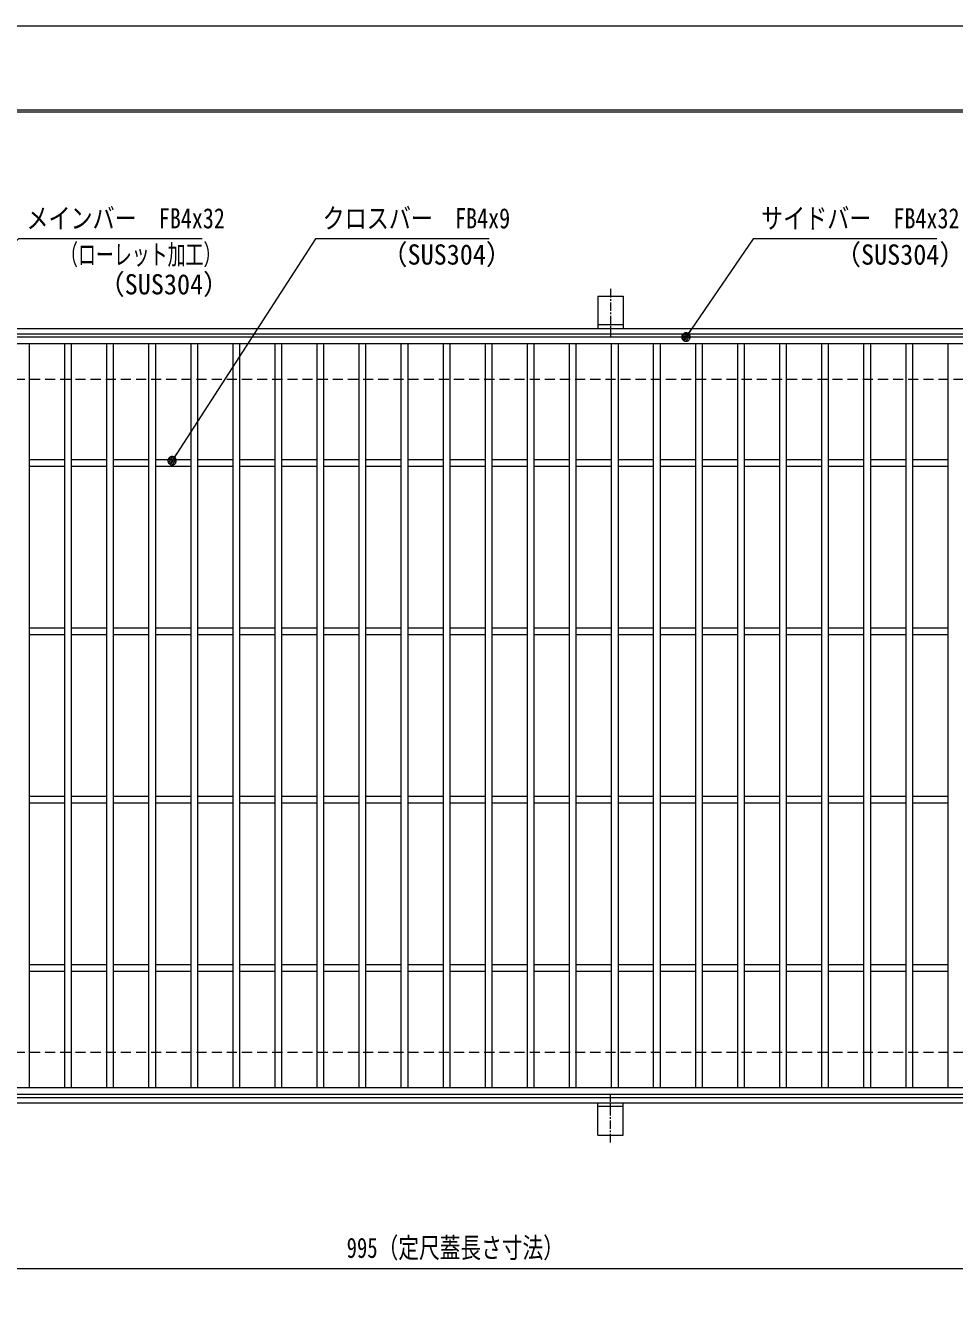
# Model space of a CAD drawing. Units: millimetres, scale not verified. Extents: x -1050 to 1050, y -742 to 742.
# Drawn here: x -543 to 9, y -21 to 742 of the extents above; entities that cross this region are included whole.
import ezdxf
from ezdxf.enums import TextEntityAlignment as Align

# ---------------------------------------------------------------- set-up
doc = ezdxf.new("R2010")
doc.units = ezdxf.units.MM
doc.header["$LTSCALE"] = 5
doc.linetypes.add('CHAIN1', pattern=[8, 5, -1, 1, -1])
doc.linetypes.add('DASHED1', pattern=[1.8, 1.2, -0.6])
for name, color, linetype, lineweight in [('0-0_7-図\u3000枠', 4, 'Continuous', 9), ('0-1_寸法注釈', 2, 'Continuous', 9), ('0-4_0', 2, 'Continuous', 9), ('0-5_DEFPOINTS', 134, 'Continuous', 9), ('0-6_枠', 7, 'Continuous', 9), ('0-7_蓋', 5, 'Continuous', 9), ('0-8_アンカー', 7, 'Continuous', 9), ('0-A_溝開口', 4, 'DASHED1', 9)]:
    doc.layers.add(name, color=color, linetype=linetype, lineweight=lineweight)
doc.styles.add('ＭＳ ゴシック', font='')
doc.styles.get('ＭＳ ゴシック').set_extended_font_data('MS Gothic')

# ---------------------------------------------------------------- blocks, each defined once
blk = doc.blocks.new('A$C5D7C781A')
at = {"layer": '0-8_アンカー'}
for p, q in [((0, 118.78), (0, 22.26)), ((0, 118.78), (75, 118.78)), ((75, 118.78), (75, 22.26)), ((75, 33.76), (0, 33.76)), ((0, 22.26), (75, 22.26))]:
    blk.add_line(p, q, dxfattribs=at)
at = {"layer": '0-8_アンカー', "color": 6, "linetype": 'CHAIN1'}
blk.add_line((37.5, 140.11), (37.5, 0), dxfattribs=at)
blk = doc.blocks.new('_Dot')
at = {"layer": '0-4_0'}
for p, q in [((-2.5, 0), (-5, 0)), ((2.445, 0.5), (-2.445, 0.5)), ((1.997, 1.5), (-1.997, 1.5)), ((2.289, -0.995), (-2.289, -0.995)), ((1.499, -1.995), (-1.499, -1.995))]:
    blk.add_line(p, q, dxfattribs=at)
for points in [[(2.5, 0), (2.48, 0.313), (2.421, 0.622), (2.324, 0.92), (2.191, 1.204), (2.023, 1.469), (1.822, 1.711), (1.594, 1.926), (1.34, 2.111), (1.064, 2.262), (0.773, 2.378), (0.468, 2.456), (0.157, 2.495), (-0.157, 2.495), (-0.468, 2.456), (-0.773, 2.378), (-1.064, 2.262), (-1.34, 2.111), (-1.594, 1.926), (-1.822, 1.711), (-2.023, 1.469), (-2.191, 1.204), (-2.324, 0.92), (-2.421, 0.622), (-2.48, 0.313), (-2.5, 0), (0, 0)], [(-2.5, 0), (-2.48, -0.313), (-2.421, -0.622), (-2.324, -0.92), (-2.191, -1.204), (-2.023, -1.469), (-1.822, -1.711), (-1.594, -1.926), (-1.34, -2.111), (-1.064, -2.262), (-0.773, -2.378), (-0.468, -2.456), (-0.157, -2.495), (0.157, -2.495), (0.468, -2.456), (0.773, -2.378), (1.064, -2.262), (1.34, -2.111), (1.594, -1.926), (1.822, -1.711), (2.023, -1.469), (2.191, -1.204), (2.324, -0.92), (2.421, -0.622), (2.48, -0.313), (2.5, 0), (0, 0)]]:
    blk.add_lwpolyline(points, close=True, dxfattribs=at)

msp = doc.modelspace()

# ---------------------------------------------------------------- linework, layer by layer
at = {"layer": '0-0_7-図\u3000枠'}
msp.add_line((-973.75, 691.25), (998.75, 691.25), dxfattribs=at)
msp.add_lwpolyline([(-975, 692.5), (1000, 692.5), (1000, -692.5)], dxfattribs=at)
at = {"layer": '0-1_寸法注釈'}
msp.add_line((-785.45, 3.953), (199.55, 3.953), dxfattribs=at)
for points in [[(-438.147, 615.749), (-547.371, 615.749), (-640.244, 521.568)], [(-267.513, 615.749), (-370.72, 615.749), (-455.447, 484.812)], [(-1.475, 615.749), (-110.699, 615.749), (-149.985, 558.294)]]:
    msp.add_lwpolyline(points, dxfattribs=at)
at = {"layer": '0-5_DEFPOINTS'}
msp.add_lwpolyline([(-1050, -742.5), (-1050, 742.5), (1050, 742.5), (1050, -742.5)], close=True, dxfattribs=at)
at = {"layer": '0-6_枠'}
for p, q in [((-795.45, 562.475), (409.55, 562.475)), ((-792.45, 559.475), (407.714, 559.475)), ((-795.45, 102.475), (409.55, 102.475)), ((-792.45, 105.475), (411.386, 105.475))]:
    msp.add_line(p, q, dxfattribs=at)
at = {"layer": '0-7_蓋'}
for p, q in [((204.55, 557.475), (-790.45, 557.475)), ((204.55, 553.475), (-790.45, 553.475)), ((-540.95, 553.475), (-540.95, 111.475)), ((-519.95, 553.475), (-519.95, 111.475)), ((-515.95, 553.475), (-515.95, 111.475)), ((-494.95, 553.475), (-494.95, 111.475)), ((-490.95, 553.475), (-490.95, 111.475)), ((-469.95, 553.475), (-469.95, 111.475)), ((-465.95, 553.475), (-465.95, 111.475)), ((-444.95, 553.475), (-444.95, 111.475)), ((-440.95, 553.475), (-440.95, 111.475)), ((-419.95, 553.475), (-419.95, 111.475)), ((-415.95, 553.475), (-415.95, 111.475)), ((-394.95, 553.475), (-394.95, 111.475)), ((-390.95, 553.475), (-390.95, 111.475)), ((-369.95, 553.475), (-369.95, 111.475)), ((-365.95, 553.475), (-365.95, 111.475)), ((-344.95, 553.475), (-344.95, 111.475)), ((-340.95, 553.475), (-340.95, 111.475)), ((-319.95, 553.475), (-319.95, 111.475)), ((-315.95, 553.475), (-315.95, 111.475)), ((-294.95, 553.475), (-294.95, 111.475)), ((-290.95, 553.475), (-290.95, 111.475)), ((-269.95, 553.475), (-269.95, 111.475)), ((-265.95, 553.475), (-265.95, 111.475)), ((-244.95, 553.475), (-244.95, 111.475)), ((-240.95, 553.475), (-240.95, 111.475)), ((-219.95, 553.475), (-219.95, 111.475)), ((-215.95, 553.475), (-215.95, 111.475)), ((-194.95, 553.475), (-194.95, 111.475)), ((-190.95, 553.475), (-190.95, 111.475)), ((-169.95, 553.475), (-169.95, 111.475)), ((-165.95, 553.475), (-165.95, 111.475)), ((-144.95, 553.475), (-144.95, 111.475)), ((-140.95, 553.475), (-140.95, 111.475)), ((-119.95, 553.475), (-119.95, 111.475)), ((-115.95, 553.475), (-115.95, 111.475)), ((-94.95, 553.475), (-94.95, 111.475)), ((-90.95, 553.475), (-90.95, 111.475)), ((-69.95, 553.475), (-69.95, 111.475)), ((-65.95, 553.475), (-65.95, 111.475)), ((-44.95, 553.475), (-44.95, 111.475)), ((-40.95, 553.475), (-40.95, 111.475)), ((-19.95, 553.475), (-19.95, 111.475)), ((-15.95, 553.475), (-15.95, 111.475)), ((5.05, 553.475), (5.05, 111.475)), ((-519.95, 484.475), (-540.95, 484.475)), ((-494.95, 484.475), (-515.95, 484.475)), ((-469.95, 484.475), (-490.95, 484.475)), ((-444.95, 484.475), (-465.95, 484.475)), ((-419.95, 484.475), (-440.95, 484.475)), ((-394.95, 484.475), (-415.95, 484.475)), ((-369.95, 484.475), (-390.95, 484.475)), ((-344.95, 484.475), (-365.95, 484.475)), ((-319.95, 484.475), (-340.95, 484.475)), ((-294.95, 484.475), (-315.95, 484.475)), ((-269.95, 484.475), (-290.95, 484.475)), ((-244.95, 484.475), (-265.95, 484.475)), ((-219.95, 484.475), (-240.95, 484.475)), ((-194.95, 484.475), (-215.95, 484.475)), ((-169.95, 484.475), (-190.95, 484.475)), ((-144.95, 484.475), (-165.95, 484.475)), ((-119.95, 484.475), (-140.95, 484.475)), ((-94.95, 484.475), (-115.95, 484.475)), ((-69.95, 484.475), (-90.95, 484.475)), ((-44.95, 484.475), (-65.95, 484.475)), ((-19.95, 484.475), (-40.95, 484.475)), ((5.05, 484.475), (-15.95, 484.475)), ((-519.95, 480.475), (-540.95, 480.475)), ((-494.95, 480.475), (-515.95, 480.475)), ((-469.95, 480.475), (-490.95, 480.475)), ((-444.95, 480.475), (-465.95, 480.475)), ((-419.95, 480.475), (-440.95, 480.475)), ((-394.95, 480.475), (-415.95, 480.475)), ((-369.95, 480.475), (-390.95, 480.475)), ((-344.95, 480.475), (-365.95, 480.475)), ((-319.95, 480.475), (-340.95, 480.475)), ((-294.95, 480.475), (-315.95, 480.475)), ((-269.95, 480.475), (-290.95, 480.475)), ((-244.95, 480.475), (-265.95, 480.475)), ((-219.95, 480.475), (-240.95, 480.475)), ((-194.95, 480.475), (-215.95, 480.475)), ((-169.95, 480.475), (-190.95, 480.475)), ((-144.95, 480.475), (-165.95, 480.475)), ((-119.95, 480.475), (-140.95, 480.475)), ((-94.95, 480.475), (-115.95, 480.475)), ((-69.95, 480.475), (-90.95, 480.475)), ((-44.95, 480.475), (-65.95, 480.475)), ((-19.95, 480.475), (-40.95, 480.475)), ((5.05, 480.475), (-15.95, 480.475)), ((-519.95, 384.475), (-540.95, 384.475)), ((-494.95, 384.475), (-515.95, 384.475)), ((-469.95, 384.475), (-490.95, 384.475)), ((-444.95, 384.475), (-465.95, 384.475)), ((-419.95, 384.475), (-440.95, 384.475)), ((-394.95, 384.475), (-415.95, 384.475)), ((-369.95, 384.475), (-390.95, 384.475)), ((-344.95, 384.475), (-365.95, 384.475)), ((-319.95, 384.475), (-340.95, 384.475)), ((-294.95, 384.475), (-315.95, 384.475)), ((-269.95, 384.475), (-290.95, 384.475)), ((-244.95, 384.475), (-265.95, 384.475)), ((-219.95, 384.475), (-240.95, 384.475)), ((-194.95, 384.475), (-215.95, 384.475)), ((-169.95, 384.475), (-190.95, 384.475)), ((-144.95, 384.475), (-165.95, 384.475)), ((-119.95, 384.475), (-140.95, 384.475)), ((-94.95, 384.475), (-115.95, 384.475)), ((-69.95, 384.475), (-90.95, 384.475)), ((-44.95, 384.475), (-65.95, 384.475)), ((-19.95, 384.475), (-40.95, 384.475)), ((5.05, 384.475), (-15.95, 384.475)), ((-519.95, 380.475), (-540.95, 380.475)), ((-494.95, 380.475), (-515.95, 380.475)), ((-469.95, 380.475), (-490.95, 380.475)), ((-444.95, 380.475), (-465.95, 380.475)), ((-419.95, 380.475), (-440.95, 380.475)), ((-394.95, 380.475), (-415.95, 380.475)), ((-369.95, 380.475), (-390.95, 380.475)), ((-344.95, 380.475), (-365.95, 380.475)), ((-319.95, 380.475), (-340.95, 380.475)), ((-294.95, 380.475), (-315.95, 380.475)), ((-269.95, 380.475), (-290.95, 380.475)), ((-244.95, 380.475), (-265.95, 380.475)), ((-219.95, 380.475), (-240.95, 380.475)), ((-194.95, 380.475), (-215.95, 380.475)), ((-169.95, 380.475), (-190.95, 380.475)), ((-144.95, 380.475), (-165.95, 380.475)), ((-119.95, 380.475), (-140.95, 380.475)), ((-94.95, 380.475), (-115.95, 380.475)), ((-69.95, 380.475), (-90.95, 380.475)), ((-44.95, 380.475), (-65.95, 380.475)), ((-19.95, 380.475), (-40.95, 380.475)), ((5.05, 380.475), (-15.95, 380.475)), ((-519.95, 284.475), (-540.95, 284.475)), ((-494.95, 284.475), (-515.95, 284.475)), ((-469.95, 284.475), (-490.95, 284.475)), ((-444.95, 284.475), (-465.95, 284.475)), ((-419.95, 284.475), (-440.95, 284.475)), ((-394.95, 284.475), (-415.95, 284.475)), ((-369.95, 284.475), (-390.95, 284.475)), ((-344.95, 284.475), (-365.95, 284.475)), ((-319.95, 284.475), (-340.95, 284.475)), ((-294.95, 284.475), (-315.95, 284.475)), ((-269.95, 284.475), (-290.95, 284.475)), ((-244.95, 284.475), (-265.95, 284.475)), ((-219.95, 284.475), (-240.95, 284.475)), ((-194.95, 284.475), (-215.95, 284.475)), ((-169.95, 284.475), (-190.95, 284.475)), ((-144.95, 284.475), (-165.95, 284.475)), ((-119.95, 284.475), (-140.95, 284.475)), ((-94.95, 284.475), (-115.95, 284.475)), ((-69.95, 284.475), (-90.95, 284.475)), ((-44.95, 284.475), (-65.95, 284.475)), ((-19.95, 284.475), (-40.95, 284.475)), ((5.05, 284.475), (-15.95, 284.475)), ((-519.95, 280.475), (-540.95, 280.475)), ((-494.95, 280.475), (-515.95, 280.475)), ((-469.95, 280.475), (-490.95, 280.475)), ((-444.95, 280.475), (-465.95, 280.475)), ((-419.95, 280.475), (-440.95, 280.475)), ((-394.95, 280.475), (-415.95, 280.475)), ((-369.95, 280.475), (-390.95, 280.475)), ((-344.95, 280.475), (-365.95, 280.475)), ((-319.95, 280.475), (-340.95, 280.475)), ((-294.95, 280.475), (-315.95, 280.475)), ((-269.95, 280.475), (-290.95, 280.475)), ((-244.95, 280.475), (-265.95, 280.475)), ((-219.95, 280.475), (-240.95, 280.475)), ((-194.95, 280.475), (-215.95, 280.475)), ((-169.95, 280.475), (-190.95, 280.475)), ((-144.95, 280.475), (-165.95, 280.475)), ((-119.95, 280.475), (-140.95, 280.475)), ((-94.95, 280.475), (-115.95, 280.475)), ((-69.95, 280.475), (-90.95, 280.475)), ((-44.95, 280.475), (-65.95, 280.475)), ((-19.95, 280.475), (-40.95, 280.475)), ((5.05, 280.475), (-15.95, 280.475)), ((-519.95, 184.475), (-540.95, 184.475)), ((-494.95, 184.475), (-515.95, 184.475)), ((-469.95, 184.475), (-490.95, 184.475)), ((-444.95, 184.475), (-465.95, 184.475)), ((-419.95, 184.475), (-440.95, 184.475)), ((-394.95, 184.475), (-415.95, 184.475)), ((-369.95, 184.475), (-390.95, 184.475)), ((-344.95, 184.475), (-365.95, 184.475)), ((-319.95, 184.475), (-340.95, 184.475)), ((-294.95, 184.475), (-315.95, 184.475)), ((-269.95, 184.475), (-290.95, 184.475)), ((-244.95, 184.475), (-265.95, 184.475)), ((-219.95, 184.475), (-240.95, 184.475)), ((-194.95, 184.475), (-215.95, 184.475)), ((-169.95, 184.475), (-190.95, 184.475)), ((-144.95, 184.475), (-165.95, 184.475)), ((-119.95, 184.475), (-140.95, 184.475)), ((-94.95, 184.475), (-115.95, 184.475)), ((-69.95, 184.475), (-90.95, 184.475)), ((-44.95, 184.475), (-65.95, 184.475)), ((-19.95, 184.475), (-40.95, 184.475)), ((5.05, 184.475), (-15.95, 184.475)), ((-519.95, 180.475), (-540.95, 180.475)), ((-494.95, 180.475), (-515.95, 180.475)), ((-469.95, 180.475), (-490.95, 180.475)), ((-444.95, 180.475), (-465.95, 180.475)), ((-419.95, 180.475), (-440.95, 180.475)), ((-394.95, 180.475), (-415.95, 180.475)), ((-369.95, 180.475), (-390.95, 180.475)), ((-344.95, 180.475), (-365.95, 180.475)), ((-319.95, 180.475), (-340.95, 180.475)), ((-294.95, 180.475), (-315.95, 180.475)), ((-269.95, 180.475), (-290.95, 180.475)), ((-244.95, 180.475), (-265.95, 180.475)), ((-219.95, 180.475), (-240.95, 180.475)), ((-194.95, 180.475), (-215.95, 180.475)), ((-169.95, 180.475), (-190.95, 180.475)), ((-144.95, 180.475), (-165.95, 180.475)), ((-119.95, 180.475), (-140.95, 180.475)), ((-94.95, 180.475), (-115.95, 180.475)), ((-69.95, 180.475), (-90.95, 180.475)), ((-44.95, 180.475), (-65.95, 180.475)), ((-19.95, 180.475), (-40.95, 180.475)), ((5.05, 180.475), (-15.95, 180.475)), ((-790.45, 111.475), (204.55, 111.475)), ((-790.45, 107.475), (204.55, 107.475))]:
    msp.add_line(p, q, dxfattribs=at)
at = {"layer": '0-A_溝開口'}
for p, q in [((-765.45, 532.475), (204.55, 532.475)), ((-765.45, 132.475), (204.55, 132.475))]:
    msp.add_line(p, q, dxfattribs=at)

# ---------------------------------------------------------------- block references
at = {"layer": '0-1_寸法注釈'}
for p, rotation in [((-150.56, 557.475), 234.96256), ((-455.995, 483.975), 236.7867)]:
    msp.add_blockref('_Dot', p, dxfattribs=dict(at, rotation=rotation))
at = {"layer": '0-8_アンカー', "xscale": 0.2, "yscale": 0.2}
msp.add_blockref('A$C5D7C781A', (-202.95, 558.023), dxfattribs=at)
at = {"layer": '0-8_アンカー', "xscale": -0.2, "yscale": 0.2, "rotation": 180}
msp.add_blockref('A$C5D7C781A', (-202.95, 106.927), dxfattribs=at)

# ---------------------------------------------------------------- texts
at = {"layer": '0-1_寸法注釈', "color": 7, "style": 'ＭＳ ゴシック'}
for s, height, width, p in [('メインバー\u3000FB4x32', 12.02, 0.8, (-542.594, 618.436)), ('クロスバー\u3000FB4x9', 12.03, 0.8, (-366.554, 618.436)), ('サイドバー\u3000FB4x32', 12.02, 0.8, (-105.921, 618.436)), ('（ローレット加工）', 12.02, 0.65, (-522.589, 596.881)), ('（SUS304）', 12.02, 0.95, (-331.634, 596.916)), ('（SUS304）', 12.02, 0.95, (-62.079, 596.881)), ('（SUS304）', 12.02, 0.95, (-499.742, 579.216)), ('995（定尺蓋長さ寸法）', 12.03, 0.75, (-352.249, 6.64))]:
    msp.add_text(s, height=height, dxfattribs=dict(at, width=width)).set_placement(p, align=Align.BOTTOM_LEFT)

doc.saveas('drawing.dxf')
